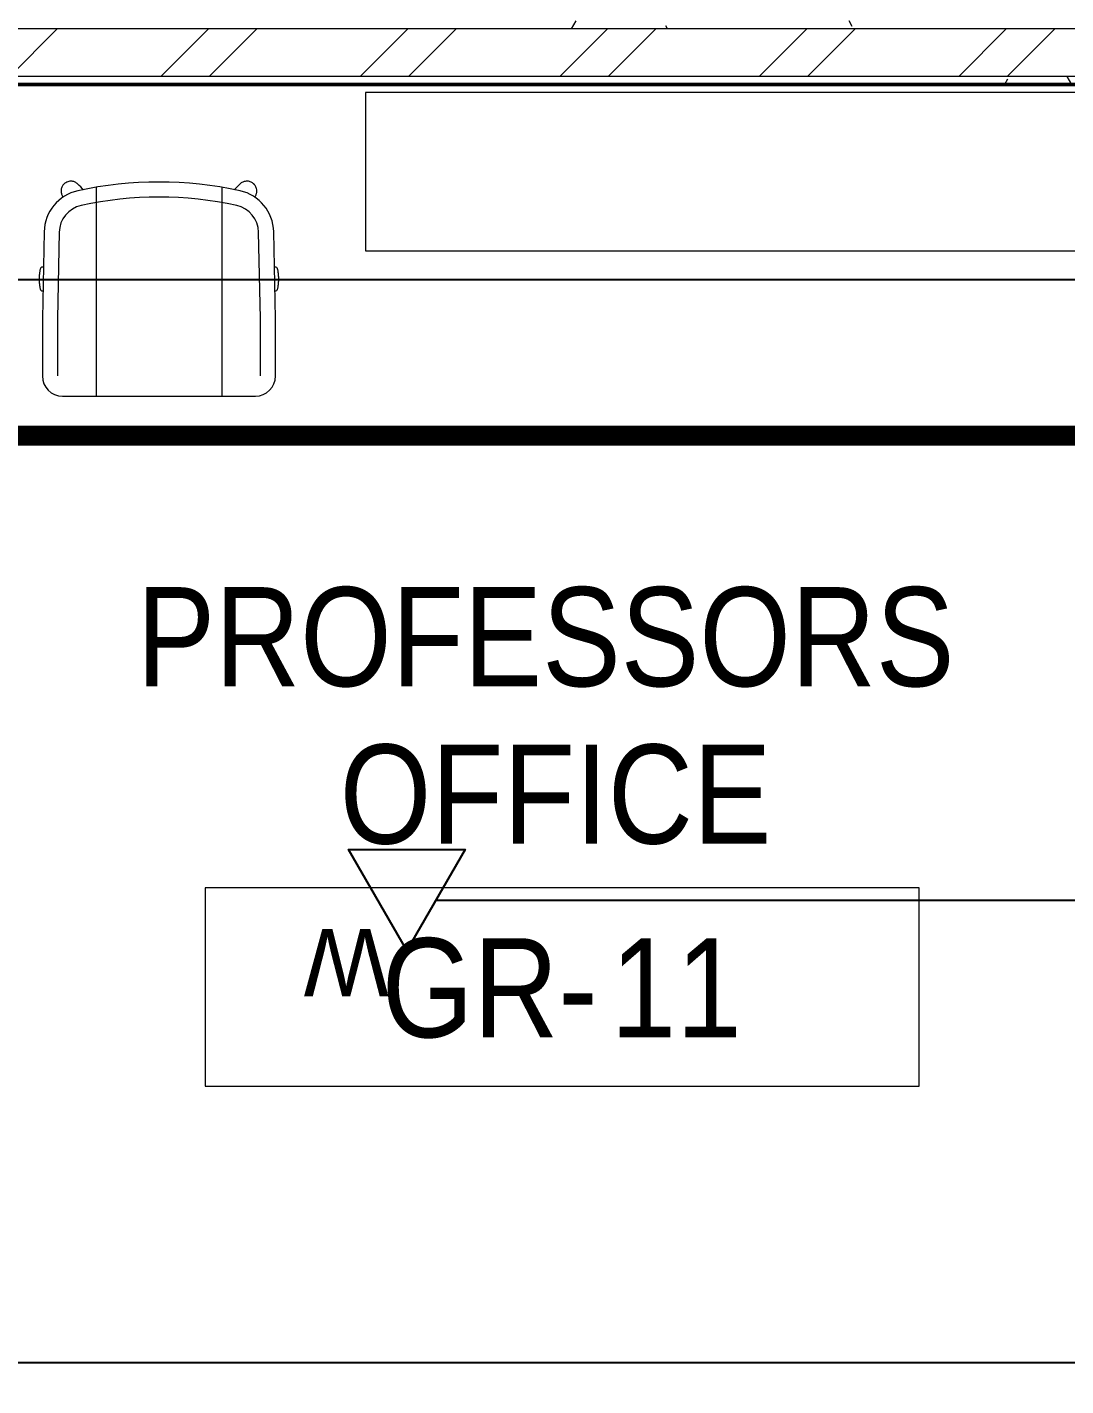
# Model space of a CAD drawing. Header units: millimetres. Extents: x -9358 to 257996, y -67499 to 9117.
# Drawn here: x 35936 to 38554, y -15810 to -12384 of the extents above; entities that cross this region are included whole.
import ezdxf

# ---------------------------------------------------------------- set-up
doc = ezdxf.new("R2010")
doc.units = ezdxf.units.MM
doc.header["$LTSCALE"] = 1000
for name, color, linetype, lineweight in [('A-FRN', 8, 'Continuous', 9), ('A-ROM-NAM', 8, 'Continuous', 9), ('A-WAL-CLD', 8, 'Continuous', 9), ('A-WAL-CMU', 8, 'Continuous', 50), ('A-WAL-PAT-1', 8, 'Continuous', 9)]:
    doc.layers.add(name, color=color, linetype=linetype, lineweight=lineweight)
for name, color, linetype in [('DATANET', 4, 'Continuous'), ('F POINT AGN', 7, 'Continuous'), ('LC-T-OUTLET', 4, 'Continuous'), ('Route - rack1', 7, 'Continuous')]:
    doc.layers.add(name, color=color, linetype=linetype)
doc.styles.add('Arial_5', font='arial.ttf', dxfattribs={"width": 0.85, "height": 200})
pattern_1 = [(0, (0, 0), (812.8, 203.2), [33.528, -576.072, 33.528, -576.072, -3251.2]), (0, (0, 0), (812.8, 203.2), [-1219.2, 33.528, -1185.672, 33.528, -576.072, -1422.4]), (0, (0, 0), (812.8, 203.2), [-3048, 33.528, -372.872, 33.528, -982.472]), (120, (304.8, 101.6), (-582.3764, 602.3054), [33.528, -576.072, 33.528, -576.072, -3251.2]), (120, (304.8, 101.6), (-582.3764, 602.3054), [-1219.2, 33.528, -1185.672, 33.528, -576.072, -1422.4]), (120, (304.8, 101.6), (-582.3764, 602.3054), [-3048, 33.528, -372.872, 33.528, -982.472]), (240, (406.4, 508), (-230.4236, -805.5054), [33.528, -576.072, 33.528, -576.072, -3251.2]), (240, (406.4, 508), (-230.4236, -805.5054), [-1219.2, 33.528, -1185.672, 33.528, -576.072, -1422.4]), (240, (406.4, 508), (-230.4236, -805.5054), [-3048, 33.528, -372.872, 33.528, -982.472])]

# ---------------------------------------------------------------- blocks, each defined once
blk = doc.blocks.new('D-W')
at = {"color": 3, "elevation": 0}
blk.add_lwpolyline([(0, 254.5), (146.9, 0), (-146.9, 0), (0, 254.5)], dxfattribs=at)
at = {"layer": 'LC-T-OUTLET', "color": 2}
blk.add_attdef('W', (77.2, 236.3, 0), '', height=170, dxfattribs=at)
blk = doc.blocks.new('Walls 266 - Walls 41-1919786-01-Ground Floor Furniture Plan')
at = {"layer": 'A-FRN'}
for p, q in [((25725.3, -7518.4), (23395.3, -7518.4)), ((23395.3, -7518.4), (23395.3, -7918.4)), ((25725.3, -7918.4), (25725.3, -7518.4)), ((23395.3, -7918.4), (25725.3, -7918.4))]:
    blk.add_line(p, q, dxfattribs=at)
blk = doc.blocks.new('Scoop_Conference_Swivel_Chair_14893 - Scoop_Conference_Swivel_Chair_14893-V58-01-Ground Floor Furniture Plan')
at = {"layer": 'A-FRN'}
for p, q in [((243.1, 190.7), (-243.1, 190.7)), ((-158.6, -336.1), (-158.6, 190.7)), ((158.6, -336.1), (158.6, 190.7)), ((-293.9, 139.9), (-293.9, -5.1)), ((-255.8, 139.9), (-255.8, -4.7)), ((255.8, -4.7), (255.8, 139.9)), ((293.9, -5.1), (293.9, 139.9)), ((-293.9, -5.1), (-289.4, -224)), ((-255.8, -4.7), (-251.3, -223.2)), ((251.3, -223.2), (255.8, -4.7)), ((289.4, -224), (293.9, -5.1)), ((-292.5, -74.7), (-296, -74.7)), ((296, -74.7), (292.5, -74.7)), ((-296, -134.7), (-291.2, -134.7)), ((291.2, -134.7), (296, -134.7))]:
    blk.add_line(p, q, dxfattribs=at)
for centre, radius, start, end in [((-243.1, 139.9), 50.8, 90, 180), ((243.1, 139.9), 50.8, 0, 90), ((-181.4, -221.7), 108, 181.1926, 257.6483), ((-181.4, -221.7), 69.8, 181.1926, 257.6483), ((181.4, -221.7), 69.9, 282.3517, 358.8074), ((181.4, -221.7), 108, 282.3517, 358.8074), ((0, 606.8), 918, 257.6483, 282.3517), ((-221.9, -326.6), 24.9, 185.2328, 189), ((0, 606.8), 956.1, 257.6483, 282.3517), ((-221.9, -326.6), 24.9, 221.5152, 225), ((-221.9, -326.6), 24.9, 225, 228.4875), ((-221.9, -326.6), 24.9, 261, 264.7647)]:
    blk.add_arc(centre, radius, start, end, dxfattribs=at)
for points, knots in [([(-296, -134.7), (-296.5, -134.7), (-297.2, -133.8), (-298.3, -130.8), (-299, -127.8), (-299.8, -124.1), (-300.6, -118.4), (-301.3, -110), (-301.3, -99.3), (-300.6, -91), (-299.8, -85.2), (-299, -81.5), (-298.3, -78.5), (-297.2, -75.6), (-296.5, -74.7), (-296, -74.7)], [-1, -1, -1, -1, -0.888889, -0.833333, -0.777778, -0.722222, -0.666667, -0.555556, -0.444444, -0.333333, -0.277778, -0.222222, -0.166667, -0.111111, 0, 0, 0, 0]), ([(296, -74.7), (296.5, -74.7), (297.2, -75.6), (298.3, -78.5), (299, -81.5), (299.8, -85.2), (300.6, -91), (301.3, -99.3), (301.3, -110), (300.6, -118.4), (299.8, -124.1), (299, -127.8), (298.3, -130.8), (297.2, -133.8), (296.5, -134.7), (296, -134.7)], [-1, -1, -1, -1, -0.888889, -0.833333, -0.777778, -0.722222, -0.666667, -0.555556, -0.444444, -0.333333, -0.277778, -0.222222, -0.166667, -0.111111, 0, 0, 0, 0]), ([(-241.4, -311.1), (-242.1, -312.1), (-243.4, -313.9), (-244.9, -316.9), (-245.9, -320), (-246.6, -323.2), (-246.9, -327.5), (-246.1, -333.7), (-242.7, -341.1), (-236.4, -347.4), (-228.3, -351.1), (-219.5, -351.8), (-211.1, -349.5), (-206.3, -346.2), (-204.3, -344.2)], [-0.962776, -0.962776, -0.962776, -0.962776, -0.9166667, -0.875, -0.8333333, -0.7916667, -0.75, -0.6666667, -0.5555556, -0.4444444, -0.3333333, -0.2222222, -0.1111111, 0, 0, 0, 0]), ([(239.5, -344.2), (241.3, -342.3), (244.5, -337.9), (246.9, -330.3), (246.8, -322.4), (244.6, -315.8), (242.3, -312.2), (241.2, -310.9)], [-1, -1, -1, -1, -0.8, -0.6, -0.4, -0.2, -0.0666114, -0.0666114, -0.0666114, -0.0666114]), ([(204.3, -344.2), (206.3, -346.1), (210.8, -349.3), (219.8, -352), (230.2, -350.9), (236.8, -346.8), (239.5, -344.2)], [-1, -1, -1, -1, -0.785714, -0.571429, -0.285714, 0, 0, 0, 0])]:
    blk.add_open_spline(points, degree=3, knots=knots, dxfattribs=at)
for points in [[(-204.3, -344.2), (-199.5, -339.3), (-194.6, -334.4), (-189.8, -329.6)], [(189.8, -329.6), (194.6, -334.4), (199.5, -339.3), (204.3, -344.2)]]:
    blk.add_open_spline(points, degree=3, dxfattribs=at)
blk = doc.blocks.new('M_Room Tag_Small - M_Room Tag_Small-919701-01-Ground Floor Furniture Plan')
at = {"layer": 'A-ROM-NAM'}
for p, q in [((9, 2.5), (-9, 2.5)), ((-9, 2.5), (-9, -2.5)), ((9, -2.5), (9, 2.5)), ((-9, -2.5), (9, -2.5))]:
    blk.add_line(p, q, dxfattribs=at)
blk = doc.blocks.new('G')
at = {"layer": 'A-WAL-PAT-1'}
h = blk.add_hatch(dxfattribs=at)
h.set_pattern_fill('FP_2', color=256, style=0, pattern_type=2)
h.set_pattern_definition(pattern_1)
h.paths.add_polyline_path([(34542.7, -12240), (40360, -12240), (40360, -12220), (34270, -12220), (34270, -12240)], flags=0)
h = blk.add_hatch(dxfattribs=at)
h.set_pattern_fill('FP_1', color=256, style=0, pattern_type=2)
h.set_pattern_definition([(45, (0, 0), (-251.4472, 251.4472), []), (45, (0, 381), (-251.4472, 251.4472), [])])
h.paths.add_polyline_path([(34670, -12360), (40240, -12360), (40240, -12240), (34250, -12240), (34250, -12360), (34650, -12360)], flags=0)
h = blk.add_hatch(dxfattribs=at)
h.set_pattern_fill('FP_2', color=256, style=0, pattern_type=2)
h.set_pattern_definition(pattern_1)
h.paths.add_polyline_path([(34670, -12380), (40220, -12380), (40220, -12360), (34670, -12360)], flags=0)
h.paths.add_polyline_path([(34542.7, -12380), (34650, -12380), (34650, -12360), (34250, -12360), (34250, -12380)], flags=0)
at = {"layer": 'A-WAL-CLD'}
for p, q in [((40360, -12240), (34250, -12240)), ((40240, -12360), (34250, -12360))]:
    blk.add_line(p, q, dxfattribs=at)
at = {"layer": 'A-WAL-CMU'}
blk.add_line((34670, -12380), (40220, -12380), dxfattribs=at)
at = {"layer": 'A-FRN'}
blk.add_blockref('Walls 266 - Walls 41-1919786-01-Ground Floor Furniture Plan', (13393.4, -4881.6), dxfattribs=at)
at = {"layer": 'A-FRN', "rotation": 180.0000349317603}
blk.add_blockref('Scoop_Conference_Swivel_Chair_14893 - Scoop_Conference_Swivel_Chair_14893-V58-01-Ground Floor Furniture Plan', (36267.9, -12975.5), dxfattribs=at)
at = {"layer": 'A-ROM-NAM', "xscale": 99.99999999999991, "yscale": 99.99999999999991, "zscale": 99.99999999999991}
blk.add_blockref('M_Room Tag_Small - M_Room Tag_Small-919701-01-Ground Floor Furniture Plan', (37284.4, -14656.5), dxfattribs=at)
at = {"layer": 'A-ROM-NAM', "char_height": 250, "attachment_point": 1, "style": 'Arial_5'}
for s, insert, width in [('PROFESSORS', (36211.7, -13647.9), 2633.543), ('OFFICE', (36723.7, -14044.8), 1392.531), ('GR-', (36829.6, -14533.3), 699.873), ('11', (37407, -14533.3), 418.481)]:
    blk.add_mtext(s, dxfattribs=dict(at, insert=insert, width=width))
blk = doc.blocks.new('RACK1 - ROUTE')
at = {"layer": 'F POINT AGN', "color": 1, "const_width": 50}
blk.add_lwpolyline([(39461, -7716), (39461, -11579), (40959, -11579), (40959, -13414), (34710, -13414), (34710, -15952), (39460, -15952), (39460, -13842), (41466, -13842), (41466, -19690)], dxfattribs=at)

msp = doc.modelspace()

# ---------------------------------------------------------------- block references
msp.add_blockref('G', (0, -148.1))

# ---------------------------------------------------------------- next in the draw order: linework, layer by layer
at = {"layer": 'DATANET', "color": 3, "ltscale": 50}
for p, q in [((36966.5, -14585.3), (42515, -14585.3)), ((34420.3, -15751.6), (42515, -15751.6))]:
    msp.add_line(p, q, dxfattribs=at)
at = {"layer": 'DATANET', "color": 3}
msp.add_lwpolyline([(42515, -13021.1), (35296.4, -13021.1), (35296.4, -12630.2), (35078.9, -12630.2)], dxfattribs=at)

# ---------------------------------------------------------------- next in the draw order: block references
ref = msp.add_blockref('D-W', (36893, -14458.1, 0), dxfattribs=dict(at, rotation=180))
ref.add_attrib('W', 'W', (36847.6, -14658.1), dxfattribs={"layer": 'LC-T-OUTLET', "color": 3, "height": 170, "rotation": 180})
at = {"layer": 'Route - rack1', "color": 1}
msp.add_blockref('RACK1 - ROUTE', (0, 0), dxfattribs=at)

doc.saveas('drawing.dxf')
